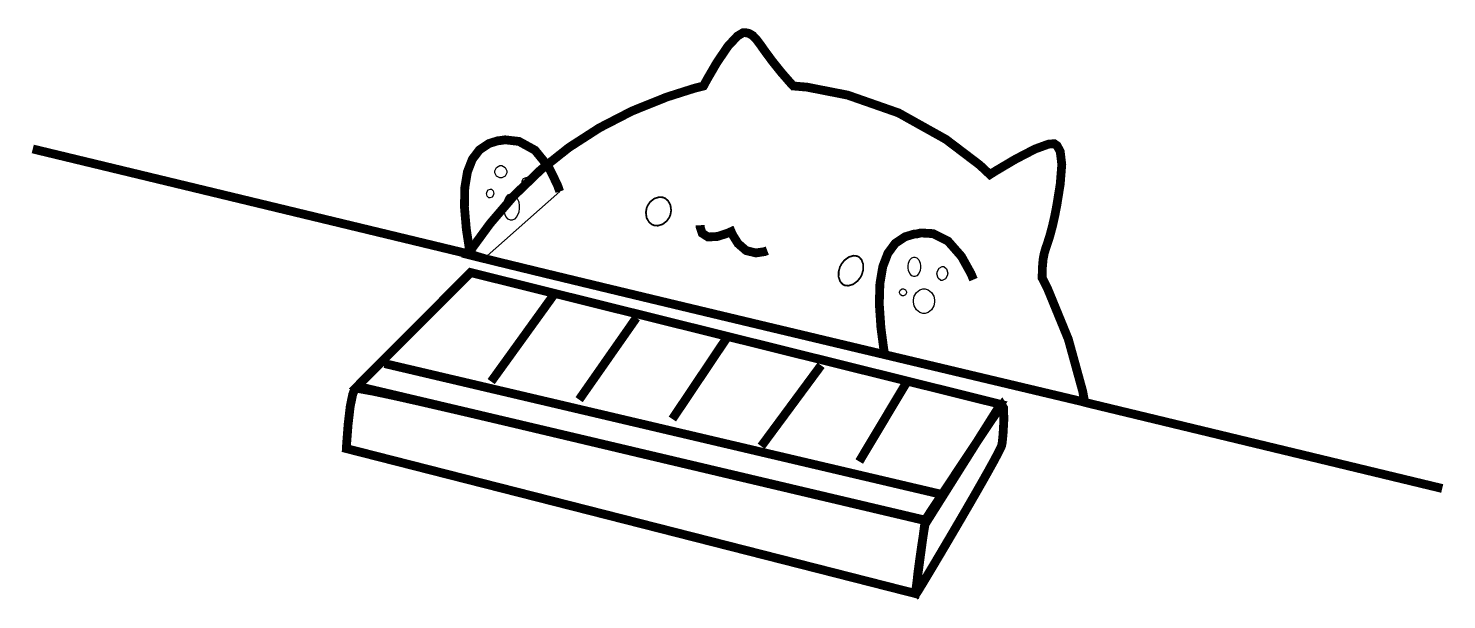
# Model space of a CAD drawing. Extents: x -0.15 to 8.25, y 1.94 to 5.32.
import ezdxf

# ---------------------------------------------------------------- set-up
doc = ezdxf.new("R2010")
doc.units = 0
doc.layers.get('0').update_dxf_attribs({"linetype": 'CONTINUOUS'})

msp = doc.modelspace()

# ---------------------------------------------------------------- linework, layer by layer
at = {"color": 0}
for points, const_width in [([(3.85101, 4.97885), (3.7959, 4.96479), (3.63308, 4.91308), (3.42768, 4.8304), (3.23475, 4.7309), (3.05431, 4.61453), (2.88629, 4.48128), (2.73079, 4.33122), (2.58778, 4.16428), (2.48779, 4.02778), (2.45725, 3.98047), (2.50489, 3.96858), (2.64806, 3.93349), (2.91476, 3.86865), (3.25722, 3.78608), (3.67557, 3.68571), (4.16971, 3.5676), (4.73969, 3.43175), (5.38547, 3.27806), (5.92671, 3.14947), (6.10715, 3.10661), (6.09592, 3.1696), (6.01058, 3.47933), (5.88639, 3.78207), (5.85574, 3.84158), (5.85574, 3.85764), (5.8571, 3.90571), (5.86111, 3.95176), (5.86762, 3.98665), (5.87663, 4.01714), (5.88792, 4.05018), (5.90142, 4.09256), (5.91704, 4.1511), (5.93067, 4.21229), (5.93468, 4.23275), (5.9426, 4.27376), (5.96251, 4.39757), (5.97179, 4.51443), (5.96251, 4.59028), (5.94417, 4.62494), (5.93468, 4.63172), (5.92736, 4.63699), (5.89182, 4.634), (5.81282, 4.60514), (5.69764, 4.54525), (5.58361, 4.47775), (5.54628, 4.45426), (5.48568, 4.51101), (5.28618, 4.66243), (5.00553, 4.81922), (4.70415, 4.92469), (4.46317, 4.9719), (4.38211, 4.97885), (4.36421, 4.99826), (4.31228, 5.05806), (4.25896, 5.12457), (4.21864, 5.17904), (4.18804, 5.22217), (4.16374, 5.25456), (4.14247, 5.27686), (4.12076, 5.28976), (4.10172, 5.29389), (4.09538, 5.29389), (4.08442, 5.29389), (4.05165, 5.27425), (3.99636, 5.21517), (3.92947, 5.11669), (3.86968, 5.01383), (3.85101, 4.97885)], 0.05208), ([(3.65192, 4.20893), (3.64876, 4.20111), (3.63396, 4.17979), (3.60921, 4.1601), (3.58083, 4.15158), (3.5586, 4.15321), (3.55208, 4.15582), (3.54551, 4.15847), (3.52843, 4.17275), (3.51394, 4.19862), (3.50982, 4.22999), (3.51406, 4.25553), (3.51719, 4.26335), (3.52035, 4.27121), (3.5351, 4.29254), (3.55985, 4.31222), (3.58822, 4.32075), (3.61046, 4.31912), (3.61703, 4.31646), (3.62354, 4.31386), (3.64068, 4.29958), (3.65511, 4.27371), (3.65924, 4.24235), (3.65506, 4.21674), (3.65192, 4.20893)], 0.01042), ([(4.78418, 3.85406), (4.78, 3.84597), (4.76281, 3.824), (4.73633, 3.8041), (4.7079, 3.79601), (4.68685, 3.79844), (4.68099, 3.80143), (4.67507, 3.80447), (4.66069, 3.82004), (4.65056, 3.84776), (4.6511, 3.88097), (4.65881, 3.90776), (4.66292, 3.91585), (4.66704, 3.92399), (4.68425, 3.94596), (4.71078, 3.96588), (4.73915, 3.97396), (4.76019, 3.97151), (4.76611, 3.96847), (4.77197, 3.9655), (4.78635, 3.94993), (4.7965, 3.92219), (4.79596, 3.889), (4.78831, 3.86219), (4.78418, 3.85406)], 0.01042), ([(2.472, 3.87424), (1.80138, 3.20079), (5.17551, 2.405), (5.60949, 3.09397), (2.472, 3.87424)], 0.05208), ([(1.79096, 3.18631), (1.78504, 3.18138), (1.77425, 3.153), (1.7596, 3.08285), (1.74707, 2.97581), (1.73867, 2.86789), (1.7366, 2.83188), (5.10493, 1.97364), (5.16319, 2.40533), (5.08251, 2.42437), (4.84056, 2.48144), (4.54449, 2.55132), (4.27496, 2.61496), (4.03207, 2.67231), (3.81569, 2.72347), (3.62587, 2.76833), (3.46268, 2.80701), (3.36014, 2.83132), (3.32601, 2.83942), (3.23736, 2.86046), (2.97151, 2.9235), (2.66347, 2.99636), (2.40186, 3.05778), (2.18668, 3.10753), (2.01801, 3.14546), (1.89583, 3.17139), (1.82015, 3.18506), (1.79492, 3.18967), (1.79096, 3.18631)], 0.05208), ([(5.16786, 2.41569), (5.16846, 2.41704), (5.1869, 2.44515), (5.23594, 2.51953), (5.30518, 2.62429), (5.38499, 2.74474), (5.46576, 2.86621), (5.53771, 2.97401), (5.59131, 3.05354), (5.61133, 3.08333), (5.61681, 3.09011), (5.61681, 3.09011), (5.6275, 3.07215), (5.6289, 3.0019), (5.62408, 2.91639), (5.61903, 2.86615), (5.61626, 2.85265), (5.61529, 2.84793), (5.6091, 2.83442), (5.59261, 2.80132), (5.56819, 2.75558), (5.53711, 2.69933), (5.50065, 2.63465), (5.46007, 2.56375), (5.41672, 2.48872), (5.37196, 2.41178), (5.32693, 2.33501), (5.2831, 2.26058), (5.24169, 2.1906), (5.204, 2.12728), (5.17133, 2.07269), (5.14501, 2.02908), (5.12631, 1.99843), (5.11914, 1.98676), (5.1166, 1.98301), (5.1166, 1.98301), (5.11122, 1.99056), (5.11333, 2.03396), (5.12076, 2.10194), (5.13162, 2.18321), (5.14372, 2.2665), (5.15517, 2.34056), (5.1639, 2.39404), (5.16726, 2.41439), (5.16786, 2.41569)], 0.05208)]:
    msp.add_lwpolyline(points, close=True, dxfattribs=dict(at, const_width=const_width))
at = {"color": 0, "const_width": 0.05208}
for points in [[(-0.11979, 4.6059), (2.45313, 3.98594)], [(2.99968, 4.35411), (2.9866, 4.39165), (2.93371, 4.49951), (2.8534, 4.59831), (2.75879, 4.65044), (2.67617, 4.66), (2.64979, 4.65593), (2.63222, 4.65397), (2.58057, 4.63792), (2.52479, 4.60092), (2.48242, 4.54497), (2.4534, 4.47017), (2.43778, 4.37646), (2.43549, 4.26383), (2.44667, 4.13226), (2.46386, 4.01921), (2.47119, 3.98178), (2.55203, 3.95731)], [(3.83089, 4.15457), (3.83106, 4.14264), (3.8431, 4.10682), (3.87776, 4.08458), (3.93494, 4.08783), (3.99539, 4.10786), (4.0146, 4.1166), (4.02257, 4.09814), (4.0549, 4.04628), (4.10335, 4.00418), (4.16081, 3.99013), (4.21251, 3.99794), (4.2284, 4.00401)], [(4.92426, 3.38476), (4.91732, 3.42507), (4.90115, 3.54682), (4.89144, 3.68826), (4.89513, 3.80897), (4.91211, 3.90913), (4.94249, 3.98856), (4.98622, 4.04736), (5.04329, 4.08556), (5.09586, 4.1014), (5.11376, 4.10303), (5.13667, 4.10861), (5.21039, 4.10449), (5.2985, 4.05985), (5.3781, 3.96913), (5.43431, 3.86774), (5.44911, 3.83225)], [(2.59397, 3.22851), (2.96963, 3.74935)], [(3.11458, 3.12153), (3.45313, 3.6059)], [(3.66667, 3.00694), (3.98438, 3.4809)], [(5.24479, 2.56424), (1.96354, 3.33507)], [(4.19271, 2.84549), (4.54688, 3.32465)], [(4.77274, 2.75526), (5.05729, 3.2309)], [(6.10482, 3.10613), (8.22396, 2.59549)]]:
    msp.add_lwpolyline(points, dxfattribs=at)
at = {"color": 7}
msp.add_lwpolyline([(2.99968, 4.35411), (2.9866, 4.39165), (2.93371, 4.49951), (2.8534, 4.59831), (2.75879, 4.65044), (2.67617, 4.66), (2.64979, 4.65593), (2.63222, 4.65397), (2.58057, 4.63792), (2.52479, 4.60092), (2.48242, 4.54497), (2.4534, 4.47017), (2.43778, 4.37646), (2.43549, 4.26383), (2.44667, 4.13226), (2.46386, 4.01921), (2.47119, 3.98178), (2.55203, 3.95731)], close=True, dxfattribs=at)
at = {"color": 233}
for points in [[(2.6875, 4.47049), (2.6875, 4.46408), (2.67681, 4.44472), (2.65744, 4.43403), (2.65104, 4.43403), (2.64458, 4.43403), (2.62522, 4.44472), (2.61458, 4.46408), (2.61458, 4.47049), (2.61458, 4.47694), (2.62522, 4.49631), (2.64458, 4.50694), (2.65104, 4.50694), (2.65744, 4.50694), (2.67681, 4.49631), (2.6875, 4.47694), (2.6875, 4.47049)], [(2.60835, 4.338), (2.60764, 4.33447), (2.59885, 4.32113), (2.58578, 4.31586), (2.58296, 4.3164), (2.58014, 4.317), (2.56993, 4.32676), (2.56679, 4.34244), (2.56749, 4.34597), (2.56814, 4.3495), (2.57693, 4.3629), (2.59006, 4.36811), (2.59289, 4.36757), (2.59571, 4.36703), (2.60585, 4.35726), (2.609, 4.34158), (2.60835, 4.338)], [(2.8374, 4.41265), (2.8374, 4.40826), (2.82844, 4.39492), (2.81233, 4.38753), (2.80697, 4.38753), (2.80154, 4.38753), (2.78543, 4.39492), (2.77653, 4.40826), (2.77653, 4.41265), (2.77653, 4.4171), (2.78543, 4.43044), (2.80154, 4.43778), (2.80697, 4.43778), (2.81233, 4.43778), (2.82844, 4.43044), (2.8374, 4.4171), (2.8374, 4.41265)], [(2.76042, 4.26215), (2.76042, 4.25456), (2.75672, 4.23178), (2.74664, 4.20692), (2.73178, 4.19021), (2.7181, 4.18403), (2.71354, 4.18403), (2.70893, 4.18403), (2.69526, 4.19021), (2.68039, 4.20692), (2.67031, 4.23178), (2.66667, 4.25456), (2.66667, 4.26215), (2.66667, 4.26981), (2.67031, 4.29258), (2.68039, 4.31743), (2.69526, 4.33415), (2.70893, 4.34028), (2.71354, 4.34028), (2.7181, 4.34028), (2.73178, 4.33415), (2.74664, 4.31743), (2.75672, 4.29258), (2.76042, 4.26981), (2.76042, 4.26215)], [(5.13542, 3.90799), (5.13542, 3.90246), (5.13254, 3.88574), (5.12472, 3.86751), (5.11312, 3.85525), (5.10249, 3.85069), (5.09896, 3.85069), (5.09538, 3.85069), (5.08475, 3.85525), (5.07314, 3.86751), (5.06532, 3.88574), (5.0625, 3.90246), (5.0625, 3.90799), (5.0625, 3.91357), (5.06532, 3.93028), (5.07314, 3.94851), (5.08475, 3.96078), (5.09538, 3.96528), (5.09896, 3.96528), (5.10249, 3.96528), (5.11312, 3.96078), (5.12472, 3.94851), (5.13254, 3.93028), (5.13542, 3.91357), (5.13542, 3.90799)], [(5.29568, 3.86524), (5.29508, 3.85954), (5.28347, 3.83692), (5.26454, 3.82661), (5.26025, 3.82704), (5.25592, 3.82753), (5.23953, 3.84153), (5.23292, 3.86604), (5.23351, 3.87175), (5.2341, 3.8775), (5.24567, 3.90012), (5.26465, 3.91043), (5.26893, 3.90994), (5.27322, 3.9095), (5.28961, 3.89551), (5.29628, 3.87099), (5.29568, 3.86524)], [(5.05208, 3.75694), (5.05208, 3.75331), (5.04596, 3.74224), (5.03489, 3.73611), (5.03125, 3.73611), (5.02756, 3.73611), (5.0165, 3.74224), (5.01042, 3.75331), (5.01042, 3.75694), (5.01042, 3.76064), (5.0165, 3.77171), (5.02756, 3.77778), (5.03125, 3.77778), (5.03489, 3.77778), (5.04596, 3.77171), (5.05208, 3.76064), (5.05208, 3.75694)], [(5.21875, 3.70486), (5.21875, 3.69781), (5.21382, 3.67649), (5.20042, 3.65332), (5.18056, 3.63769), (5.16233, 3.63194), (5.15625, 3.63194), (5.15012, 3.63194), (5.13189, 3.63769), (5.11203, 3.65332), (5.09864, 3.67649), (5.09375, 3.69781), (5.09375, 3.70486), (5.09375, 3.71197), (5.09864, 3.73329), (5.11203, 3.75646), (5.13189, 3.77208), (5.15012, 3.77778), (5.15625, 3.77778), (5.16233, 3.77778), (5.18056, 3.77208), (5.20042, 3.75646), (5.21382, 3.73329), (5.21875, 3.71197), (5.21875, 3.70486)]]:
    msp.add_lwpolyline(points, close=True, dxfattribs=at)
at = {"color": 0}
for points in [[(3.65192, 4.20893), (3.64876, 4.20111), (3.63396, 4.17979), (3.60921, 4.1601), (3.58083, 4.15158), (3.5586, 4.15321), (3.55208, 4.15582), (3.54551, 4.15847), (3.52843, 4.17275), (3.51394, 4.19862), (3.50982, 4.22999), (3.51406, 4.25553), (3.51719, 4.26335), (3.52035, 4.27121), (3.5351, 4.29254), (3.55985, 4.31222), (3.58822, 4.32075), (3.61046, 4.31912), (3.61703, 4.31646), (3.62354, 4.31386), (3.64068, 4.29958), (3.65511, 4.27371), (3.65924, 4.24235), (3.65506, 4.21674), (3.65192, 4.20893)], [(4.78418, 3.85406), (4.78, 3.84597), (4.76281, 3.824), (4.73633, 3.8041), (4.7079, 3.79601), (4.68685, 3.79844), (4.68099, 3.80143), (4.67507, 3.80447), (4.66069, 3.82004), (4.65056, 3.84776), (4.6511, 3.88097), (4.65881, 3.90776), (4.66292, 3.91585), (4.66704, 3.92399), (4.68425, 3.94596), (4.71078, 3.96588), (4.73915, 3.97396), (4.76019, 3.97151), (4.76611, 3.96847), (4.77197, 3.9655), (4.78635, 3.94993), (4.7965, 3.92219), (4.79596, 3.889), (4.78831, 3.86219), (4.78418, 3.85406)]]:
    msp.add_lwpolyline(points, close=True, dxfattribs=at)

doc.saveas('drawing.dxf')
